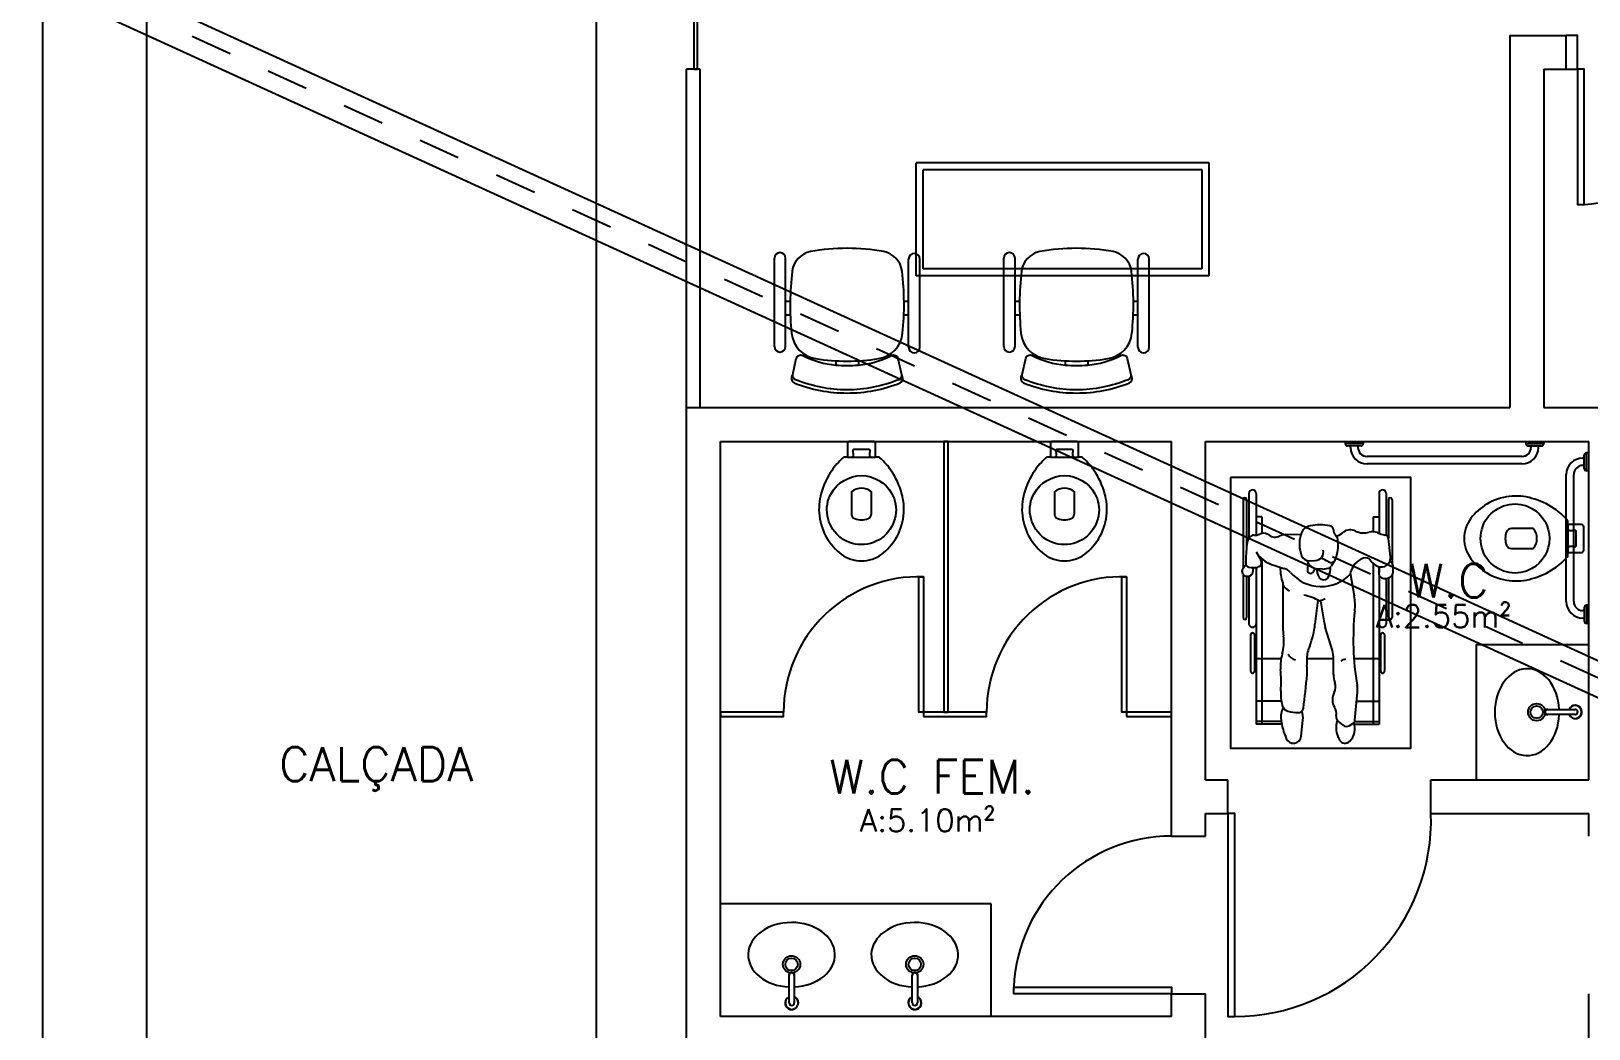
# Model space of a CAD drawing. Header units: millimetres. Extents: x 1111 to 1959, y -391 to -319.
# Drawn here: x 1551.06 to 1560.39, y -376.04 to -370.07 of the extents above; entities that cross this region are included whole.
import ezdxf

# ---------------------------------------------------------------- set-up
doc = ezdxf.new("R2010")
doc.units = ezdxf.units.MM
doc.linetypes.add('LS', pattern=[0.5, 0.25, -0.25])
for name, color, linetype in [('08', 8, 'Continuous'), ('AF', 5, 'Continuous'), ('ARQ-PÇ-HIDROSSAN', 7, 'Continuous'), ('LINHA_SIMETRIA', 8, 'LS'), ('MOVEIS', 7, 'Continuous'), ('TigreCad', 2, 'Continuous')]:
    doc.layers.add(name, color=color, linetype=linetype)
doc.styles.add('ROMANS', font='romans')

# ---------------------------------------------------------------- blocks, each defined once
blk = doc.blocks.new('SANIT-flat-3-flat-1')
at = {"layer": 'ARQ-PÇ-HIDROSSAN'}
blk.add_line((0.07, -0.0625), (0.07, 0.0625), dxfattribs=at)
for points in [[(0.073, -0.082, 0.059368), (0.13, -0.132, 0.082654), (0.23, -0.178, 0.104255), (0.33, -0.1865, 0.107708), (0.43, -0.1525, 0.088187), (0.5, -0.09, 0.163426), (0.53, 0, 0.163426), (0.5, 0.09, 0.088187), (0.43, 0.1525, 0.107708), (0.33, 0.1865, 0.104255), (0.23, 0.178, 0.082654), (0.13, 0.132, 0.059368), (0.073, 0.082, 0.207706), (0.07, 0.0745), (0.07, 0.0693), (0.07, 0.0625), (0.012, 0.0625, 0.402093), (0, 0.0515), (0, 0.0515), (0, -0.0515, 0.402093), (0.012, -0.0625), (0.07, -0.0625), (0.07, -0.0693), (0.07, -0.0745, 0.207706)], [(0.152, 0, -0.268395), (0.23, 0.1335, -0.179674), (0.33, 0.151, -0.170707), (0.4205, 0.1, -0.179561), (0.4575, 0, -0.179561), (0.4205, -0.1, -0.170707), (0.33, -0.151, -0.179674), (0.23, -0.1335, -0.268395)], [(0.3425, -0.03, 0.183333), (0.3425, 0.03, 0.302776), (0.32, 0.0445), (0.224, 0.0445, 0.370787), (0.224, -0.0445), (0.32, -0.0445, 0.302776)]]:
    blk.add_lwpolyline(points, format="xyb", close=True, dxfattribs=at)
blk.add_lwpolyline([(0.07, -0.0436, 0.380199), (0.062, -0.036), (0.051, -0.036, 0.087349), (0.047, -0.037, -0.172037), (0.0383, -0.037, -0.102747), (0.0363, -0.0357, -0.167994), (0.035, -0.0315), (0.035, 0.0315), (0.035, 0.0315, -0.167994), (0.0363, 0.0357, -0.102747), (0.0383, 0.037, -0.172037), (0.047, 0.037, 0.087349), (0.051, 0.036), (0.062, 0.036, 0.380199), (0.07, 0.0436)], format="xyb", dxfattribs=at)
blk = doc.blocks.new('CADEIRA2')
at = {"layer": 'MOVEIS'}
for p, q in [((-0.3147, 0.2073), (-0.3147, 0.5982)), ((-0.2647, 0.2073), (-0.2647, 0.5982)), ((0.2803, 0.2033), (0.2803, 0.5941)), ((0.3303, 0.2033), (0.3303, 0.5941)), ((-0.2446, 0.4071), (-0.2647, 0.4071)), ((-0.2438, 0.346), (-0.2647, 0.346)), ((0.2803, 0.346), (0.2595, 0.346)), ((0.2803, 0.4071), (0.2602, 0.4071)), ((-0.0422, 0.1436), (-0.0422, 0.1245)), ((0.0578, 0.1436), (0.0578, 0.1245))]:
    blk.add_line(p, q, dxfattribs=at)
blk.add_lwpolyline([(0.1472, 0.1531, 0.340817), (0.2539, 0.2657, 0.05523), (0.2514, 0.541, 0.328643), (0.1702, 0.6274, 0.09095), (-0.1546, 0.6274, 0.328643), (-0.2358, 0.541, 0.05523), (-0.2383, 0.2657, 0.340817), (-0.1316, 0.1531, 0.077917)], format="xyb", close=True, dxfattribs=at)
for points in [[(0.0578, 0.1245, 0.100785), (0.2041, 0.1671, -0.49505), (0.233, 0.1537), (0.2485, 0.0827, -0.365963), (0.2365, 0.0598, -0.0944), (0.0078, 0.0146, -0.0944), (-0.2209, 0.0598, -0.365963), (-0.2329, 0.0827), (-0.2173, 0.1537, -0.49505), (-0.1885, 0.1671, 0.100785), (-0.0422, 0.1245, 0.100785)], [(-0.2332, 0.0809, 0.481357), (-0.2276, 0.046, 0.097119), (0.0078, 0.0007, 0.097119), (0.2432, 0.046, 0.481357), (0.2489, 0.0809)]]:
    blk.add_lwpolyline(points, format="xyb", dxfattribs=at)
for centre, radius, start, end in [((-0.2897, 0.5982), 0.025, 0, 180), ((0.3053, 0.5941), 0.025, 0, 180), ((-0.2897, 0.2073), 0.025, 180, 0), ((0.3053, 0.2033), 0.025, 180, 0), ((0.0078, 0.6697), 0.5474, 264.75947, 275.24053)]:
    blk.add_arc(centre, radius, start, end, dxfattribs=at)
blk = doc.blocks.new('ESCRIVAN')
at = {"layer": 'MOVEIS'}
for p, q in [((-0.4508, -0.5), (-0.4508, 0)), ((0.847, 0), (-0.4508, 0)), ((0.847, -0.5), (0.847, 0)), ((-0.4208, -0.47), (-0.4208, -0.03)), ((0.817, -0.03), (-0.4208, -0.03)), ((0.817, -0.47), (0.817, -0.03)), ((0.817, -0.47), (-0.4208, -0.47)), ((0.847, -0.5), (-0.4508, -0.5))]:
    blk.add_line(p, q, dxfattribs=at)

msp = doc.modelspace()

# ---------------------------------------------------------------- linework, layer by layer
at = {"layer": '08'}
for p, q in [((1551.7536, -378.1955), (1551.7536, -351.938)), ((1559.9131, -370.0955), (1560.2506, -370.0955)), ((1559.9131, -370.0955), (1559.9131, -372.323)), ((1560.2506, -370.298), (1560.2506, -370.0955)), ((1554.9856, -372.323), (1554.9856, -370.298)), ((1555.0666, -370.298), (1554.9856, -370.298)), ((1555.0666, -372.323), (1555.0666, -370.298)), ((1560.1156, -370.298), (1560.2506, -370.298)), ((1560.1156, -370.298), (1560.1156, -372.323)), ((1554.9856, -376.1705), (1554.9856, -372.323)), ((1554.9856, -372.323), (1559.9131, -372.323)), ((1560.1156, -372.323), (1561.7356, -372.323)), ((1555.1881, -375.968), (1555.1881, -372.5255)), ((1555.1881, -372.5255), (1557.8881, -372.5255)), ((1557.8881, -374.888), (1557.8881, -372.5255)), ((1558.0906, -374.5505), (1558.0906, -372.5255)), ((1558.0906, -372.5255), (1560.3856, -372.5255)), ((1558.9276, -372.5255), (1558.9276, -372.539)), ((1559.0356, -372.539), (1558.9276, -372.539)), ((1559.0221, -372.5525), (1558.9411, -372.5525)), ((1558.9593, -372.562), (1558.9593, -372.5525)), ((1559.0039, -372.5525), (1559.0039, -372.562)), ((1559.0356, -372.5255), (1559.0356, -372.539)), ((1560.0076, -372.5255), (1560.0076, -372.539)), ((1560.0076, -372.539), (1560.1156, -372.539)), ((1560.0211, -372.5525), (1560.1021, -372.5525)), ((1560.0393, -372.5525), (1560.0393, -372.562)), ((1560.0839, -372.562), (1560.0839, -372.5525)), ((1560.1156, -372.5255), (1560.1156, -372.539)), ((1560.3856, -374.5505), (1560.3856, -372.5255)), ((1559.9853, -372.616), (1559.0579, -372.616)), ((1560.3492, -372.6253), (1560.3586, -372.6253)), ((1560.3586, -372.688), (1560.3586, -372.607)), ((1560.3721, -372.7015), (1560.3721, -372.5935)), ((1560.3856, -372.5935), (1560.3721, -372.5935)), ((1559.9853, -372.6605), (1559.0579, -372.6605)), ((1560.2506, -373.4845), (1560.2506, -372.7238)), ((1560.2952, -373.4845), (1560.2952, -372.7238)), ((1560.3586, -372.6698), (1560.3492, -372.6698)), ((1560.3856, -372.7015), (1560.3721, -372.7015)), ((1558.3512, -372.837), (1558.3512, -373.1053)), ((1558.3941, -372.837), (1558.3941, -372.9779)), ((1559.1296, -372.837), (1559.1296, -372.9779)), ((1559.1725, -372.837), (1559.1725, -373.0881)), ((1558.3161, -372.8734), (1558.3161, -373.285)), ((1558.3375, -372.8734), (1558.3375, -373.1544)), ((1559.1862, -372.8734), (1559.1862, -373.1056)), ((1559.2076, -372.8734), (1559.2076, -373.2548)), ((1558.4284, -372.9779), (1558.3941, -372.9779)), ((1558.3941, -372.9779), (1558.3941, -373.0871)), ((1558.4284, -372.9779), (1558.4284, -373.0767)), ((1559.0953, -372.9779), (1559.1296, -372.9779)), ((1559.0953, -372.9779), (1559.0953, -373.0662)), ((1559.1296, -372.9779), (1559.1296, -373.0756)), ((1558.6612, -373.0858), (1558.5714, -373.0838)), ((1559.1984, -373.2174), (1559.1864, -373.1074)), ((1558.3942, -373.1876), (1558.4224, -373.2345)), ((1558.4082, -373.211), (1558.4462, -373.2416)), ((1558.4149, -373.2164), (1558.4115, -373.2164)), ((1558.3148, -373.3196), (1558.3112, -373.301)), ((1558.3143, -373.2874), (1558.3226, -373.2761)), ((1558.3941, -373.2799), (1558.3941, -373.6171)), ((1558.4284, -373.2272), (1558.4284, -374.2184)), ((1558.6975, -373.238), (1558.7084, -373.2572)), ((1558.7029, -373.2476), (1558.7011, -373.2963)), ((1558.7143, -373.24), (1558.7478, -373.2383)), ((1558.7462, -373.2861), (1558.737, -373.3052)), ((1558.7907, -373.2895), (1558.7584, -373.2879)), ((1558.793, -373.2895), (1558.8248, -373.2853)), ((1558.8583, -373.2457), (1558.8438, -373.2722)), ((1559.0953, -373.2561), (1559.0953, -374.2184)), ((1559.1296, -373.2819), (1559.1296, -373.308)), ((1559.2146, -373.3066), (1559.2144, -373.2753)), ((1558.3161, -373.3233), (1558.3161, -373.5806)), ((1558.3375, -373.3329), (1558.3375, -373.5806)), ((1558.3512, -373.3317), (1558.3512, -373.6171)), ((1558.5532, -373.3731), (1558.5547, -373.6406)), ((1558.9578, -373.3127), (1558.9814, -373.4509)), ((1559.1296, -373.3239), (1559.1296, -373.6171)), ((1559.1725, -373.3459), (1559.1725, -373.6171)), ((1559.1862, -373.3424), (1559.1862, -373.5806)), ((1559.2076, -373.3265), (1559.2076, -373.5806)), ((1558.7641, -373.4764), (1558.7464, -373.6192)), ((1558.7788, -373.4808), (1558.7988, -373.5994)), ((1560.3586, -373.5385), (1560.3492, -373.5385)), ((1560.3492, -373.5831), (1560.3586, -373.5831)), ((1560.3586, -373.5203), (1560.3586, -373.6013)), ((1560.3721, -373.5068), (1560.3721, -373.6148)), ((1560.3856, -373.5068), (1560.3721, -373.5068)), ((1558.361, -373.6841), (1558.361, -373.9012)), ((1558.3843, -373.6841), (1558.3843, -373.9012)), ((1558.3941, -373.6171), (1558.3941, -374.2184)), ((1558.8503, -373.777), (1558.8076, -373.6368)), ((1559.1296, -373.6171), (1559.1296, -374.2184)), ((1559.1394, -373.6841), (1559.1394, -373.9012)), ((1559.1627, -373.6841), (1559.1627, -373.9012)), ((1560.3856, -373.6148), (1560.3721, -373.6148)), ((1558.5436, -373.8271), (1558.3941, -373.8271)), ((1558.8577, -373.8271), (1558.697, -373.8271)), ((1558.8573, -373.9199), (1558.8577, -373.8274)), ((1559.1296, -373.8271), (1558.9798, -373.8271)), ((1558.9852, -374.1938), (1559.0002, -374.0267)), ((1558.545, -374.0812), (1558.3941, -374.0812)), ((1558.9953, -374.0812), (1559.1296, -374.0812)), ((1560.1353, -374.1299), (1560.1369, -374.1299)), ((1560.138, -374.1299), (1560.14, -374.1299)), ((1560.14, -374.1299), (1560.304, -374.1299)), ((1558.5449, -374.2022), (1558.3941, -374.2022)), ((1558.5479, -374.2184), (1558.3941, -374.2184)), ((1558.6641, -374.2904), (1558.6747, -374.1937)), ((1558.9157, -374.225), (1558.8852, -374.1995)), ((1558.9513, -374.2274), (1558.9729, -374.2138)), ((1558.9828, -374.2184), (1559.1296, -374.2184)), ((1558.983, -374.2022), (1559.1296, -374.2022)), ((1560.1369, -374.1605), (1560.1353, -374.1605)), ((1560.14, -374.1605), (1560.138, -374.1605)), ((1560.304, -374.1605), (1560.14, -374.1605)), ((1558.0906, -374.5505), (1558.2256, -374.5505)), ((1558.2256, -374.753), (1558.2256, -374.5505)), ((1559.4406, -374.5505), (1560.3856, -374.5505)), ((1559.4406, -374.753), (1559.4406, -374.5505)), ((1558.0906, -374.888), (1558.0906, -374.753)), ((1558.0906, -374.753), (1558.2256, -374.753)), ((1559.4406, -374.753), (1560.3856, -374.753)), ((1560.3856, -374.888), (1560.3856, -374.753)), ((1557.8881, -374.888), (1558.0906, -374.888)), ((1555.5991, -375.7193), (1555.5991, -375.7177)), ((1555.5991, -375.7224), (1555.5991, -375.7204)), ((1555.5991, -375.8864), (1555.5991, -375.7224)), ((1555.6297, -375.7177), (1555.6297, -375.7193)), ((1555.6298, -375.7204), (1555.6298, -375.7224)), ((1555.6298, -375.7224), (1555.6298, -375.8864)), ((1556.3363, -375.7224), (1556.3363, -375.7204)), ((1556.3363, -375.8864), (1556.3363, -375.7224)), ((1556.3364, -375.7193), (1556.3364, -375.7177)), ((1556.367, -375.7177), (1556.367, -375.7193)), ((1556.367, -375.7204), (1556.367, -375.7224)), ((1556.367, -375.7224), (1556.367, -375.8864)), ((1557.8881, -375.968), (1557.8881, -375.833)), ((1557.8881, -375.833), (1558.0906, -375.833)), ((1558.0906, -376.1705), (1558.0906, -375.833)), ((1560.3856, -376.1705), (1560.3856, -375.833)), ((1557.8881, -375.968), (1555.1881, -375.968))]:
    msp.add_line(p, q, dxfattribs=at)
at = {"layer": '08', "ltscale": 0.7}
msp.add_line((1554.4456, -376.7105), (1554.4456, -369.623), dxfattribs=at)
at = {"layer": '08', "ltscale": 0.03}
for p, q in [((1559.7106, -373.7405), (1559.7106, -374.5505)), ((1559.7106, -373.7405), (1560.3856, -373.7405)), ((1556.8081, -375.293), (1555.1881, -375.293)), ((1556.8081, -375.968), (1556.8081, -375.293))]:
    msp.add_line(p, q, dxfattribs=at)
at = {"layer": '08'}
for points in [[(1555.0504, -370.298), (1555.0504, -369.7918), (1555.0288, -369.7918), (1555.0288, -370.298)], [(1560.3181, -370.298), (1560.3181, -371.108), (1560.3586, -371.108), (1560.3586, -370.298)], [(1556.5246, -374.1455), (1556.5516, -374.1455), (1556.5516, -372.5255), (1556.5246, -372.5255)], [(1556.4031, -374.1455), (1556.3761, -374.1455), (1556.3761, -373.3355), (1556.4031, -373.3355)], [(1557.6181, -374.1455), (1557.5911, -374.1455), (1557.5911, -373.3355), (1557.6181, -373.3355)], [(1555.1881, -374.1725), (1555.5661, -374.1725), (1555.5661, -374.1455), (1555.1881, -374.1455)], [(1556.4031, -374.1725), (1556.7811, -374.1725), (1556.7811, -374.1455), (1556.4031, -374.1455)], [(1557.6181, -374.1725), (1557.8881, -374.1725), (1557.8881, -374.1455), (1557.6181, -374.1455)], [(1558.2256, -374.753), (1558.2256, -375.968), (1558.2661, -375.968), (1558.2661, -374.753)], [(1557.8881, -375.833), (1556.9431, -375.833), (1556.9431, -375.7925), (1557.8881, -375.7925)]]:
    msp.add_lwpolyline(points, close=True, dxfattribs=at)
msp.add_lwpolyline([(1560.2506, -370.298), (1560.3181, -370.298), (1560.3181, -370.0955), (1560.2506, -370.0955)], dxfattribs=at)
at = {"layer": '08', "ltscale": 0.7}
msp.add_lwpolyline([(1558.2404, -372.7415), (1558.2404, -374.3615), (1559.3204, -374.3615), (1559.3204, -372.7415)], close=True, dxfattribs=at)
at = {"layer": '08'}
for points in [[(1560.1353, -374.1605, 0), (1560.1326, -374.1603, 0), (1560.13, -374.1596, 0), (1560.1276, -374.1585, 0), (1560.1255, -374.1569, 0), (1560.1236, -374.155, 0), (1560.1221, -374.1529, 0), (1560.1209, -374.1504, 0), (1560.1202, -374.1479, 0), (1560.12, -374.1452, 0), (1560.1202, -374.1425, 0), (1560.1209, -374.14, 0), (1560.1221, -374.1376, 0), (1560.1236, -374.1354, 0), (1560.1255, -374.1335, 0), (1560.1276, -374.1319, 0), (1560.13, -374.1308, 0), (1560.1326, -374.1301, 0), (1560.1353, -374.1299, 0)], [(1560.1345, -374.1303, 0), (1560.132, -374.1311, 0), (1560.1296, -374.1323, 0), (1560.1275, -374.1339, 0), (1560.1257, -374.1359, 0), (1560.1243, -374.1381, 0), (1560.1233, -374.1406, 0), (1560.1227, -374.1432, 0), (1560.1225, -374.1452, 0)], [(1560.1225, -374.1452, 0), (1560.1228, -374.1479, 0), (1560.1235, -374.1504, 0), (1560.1246, -374.1529, 0), (1560.1261, -374.155, 0), (1560.128, -374.1569, 0), (1560.1302, -374.1585, 0), (1560.1326, -374.1596, 0), (1560.1345, -374.1601, 0)], [(1560.138, -374.1605, 0), (1560.1353, -374.1603, 0), (1560.1327, -374.1596, 0), (1560.1303, -374.1585, 0), (1560.1281, -374.157, 0), (1560.1262, -374.1551, 0), (1560.1247, -374.1529, 0), (1560.1236, -374.1504, 0), (1560.1229, -374.1479, 0), (1560.1227, -374.1452, 0), (1560.1229, -374.1425, 0), (1560.1236, -374.14, 0), (1560.1247, -374.1375, 0), (1560.1262, -374.1353, 0), (1560.1281, -374.1335, 0), (1560.1303, -374.1319, 0), (1560.1327, -374.1308, 0), (1560.1353, -374.1301, 0), (1560.138, -374.1299, 0)], [(1560.1399, -374.1299, 0), (1560.1373, -374.1301, 0), (1560.1347, -374.1308, 0), (1560.1323, -374.1319, 0), (1560.1301, -374.1335, 0), (1560.1282, -374.1354, 0), (1560.1267, -374.1376, 0), (1560.1256, -374.14, 0), (1560.1249, -374.1426, 0), (1560.1247, -374.1452, 0)], [(1560.1247, -374.1452, 0), (1560.1249, -374.1479, 0), (1560.1256, -374.1504, 0), (1560.1267, -374.1529, 0), (1560.1283, -374.1551, 0), (1560.1301, -374.157, 0), (1560.1323, -374.1585, 0), (1560.1347, -374.1596, 0), (1560.1373, -374.1603, 0), (1560.14, -374.1605, 0)], [(1560.1399, -374.1299, 0), (1560.14, -374.1299, 0)], [(1555.5991, -375.7177, 0), (1555.5994, -375.715, 0), (1555.6001, -375.7124, 0), (1555.6012, -375.71, 0), (1555.6027, -375.7079, 0), (1555.6046, -375.706, 0), (1555.6068, -375.7045, 0), (1555.6092, -375.7033, 0), (1555.6118, -375.7026, 0), (1555.6144, -375.7024, 0), (1555.6171, -375.7026, 0), (1555.6197, -375.7033, 0), (1555.6221, -375.7045, 0), (1555.6243, -375.706, 0), (1555.6262, -375.7079, 0), (1555.6277, -375.71, 0), (1555.6288, -375.7124, 0), (1555.6295, -375.715, 0), (1555.6297, -375.7177, 0)], [(1555.5991, -375.7204, 0), (1555.5993, -375.7177, 0), (1555.6, -375.7151, 0), (1555.6011, -375.7127, 0), (1555.6027, -375.7105, 0), (1555.6046, -375.7086, 0), (1555.6068, -375.7071, 0), (1555.6092, -375.706, 0), (1555.6118, -375.7053, 0), (1555.6144, -375.7051, 0), (1555.6171, -375.7053, 0), (1555.6197, -375.706, 0), (1555.6221, -375.7071, 0), (1555.6243, -375.7086, 0), (1555.6262, -375.7105, 0), (1555.6277, -375.7127, 0), (1555.6288, -375.7151, 0), (1555.6295, -375.7177, 0), (1555.6298, -375.7204, 0)], [(1555.6144, -375.7071, 0), (1555.6118, -375.7073, 0), (1555.6092, -375.708, 0), (1555.6068, -375.7091, 0), (1555.6046, -375.7107, 0), (1555.6027, -375.7125, 0), (1555.6011, -375.7147, 0), (1555.6, -375.7171, 0), (1555.5993, -375.7197, 0), (1555.5991, -375.7224, 0)], [(1555.6144, -375.7049, 0), (1555.6118, -375.7052, 0), (1555.6092, -375.7059, 0), (1555.6068, -375.707, 0), (1555.6046, -375.7085, 0), (1555.6027, -375.7104, 0), (1555.6012, -375.7126, 0), (1555.6001, -375.715, 0), (1555.5995, -375.7169, 0)], [(1555.6294, -375.7169, 0), (1555.6286, -375.7144, 0), (1555.6274, -375.712, 0), (1555.6257, -375.7099, 0), (1555.6238, -375.7081, 0), (1555.6215, -375.7067, 0), (1555.6191, -375.7057, 0), (1555.6165, -375.7051, 0), (1555.6144, -375.7049, 0)], [(1555.6298, -375.7223, 0), (1555.6295, -375.7197, 0), (1555.6288, -375.7171, 0), (1555.6277, -375.7147, 0), (1555.6262, -375.7125, 0), (1555.6243, -375.7106, 0), (1555.6221, -375.7091, 0), (1555.6196, -375.708, 0), (1555.617, -375.7073, 0), (1555.6144, -375.7071, 0)], [(1555.6298, -375.7223, 0), (1555.6298, -375.7224, 0)], [(1556.3363, -375.7204, 0), (1556.3366, -375.7177, 0), (1556.3373, -375.7151, 0), (1556.3384, -375.7127, 0), (1556.3399, -375.7105, 0), (1556.3418, -375.7086, 0), (1556.344, -375.7071, 0), (1556.3464, -375.706, 0), (1556.349, -375.7053, 0), (1556.3517, -375.7051, 0), (1556.3543, -375.7053, 0), (1556.3569, -375.706, 0), (1556.3593, -375.7071, 0), (1556.3615, -375.7086, 0), (1556.3634, -375.7105, 0), (1556.365, -375.7127, 0), (1556.3661, -375.7151, 0), (1556.3668, -375.7177, 0), (1556.367, -375.7204, 0)], [(1556.3517, -375.7071, 0), (1556.349, -375.7073, 0), (1556.3464, -375.708, 0), (1556.344, -375.7091, 0), (1556.3418, -375.7107, 0), (1556.3399, -375.7125, 0), (1556.3384, -375.7147, 0), (1556.3373, -375.7171, 0), (1556.3366, -375.7197, 0), (1556.3363, -375.7224, 0)], [(1556.3364, -375.7177, 0), (1556.3366, -375.715, 0), (1556.3373, -375.7124, 0), (1556.3384, -375.71, 0), (1556.34, -375.7079, 0), (1556.3418, -375.706, 0), (1556.344, -375.7045, 0), (1556.3464, -375.7033, 0), (1556.349, -375.7026, 0), (1556.3517, -375.7024, 0), (1556.3543, -375.7026, 0), (1556.3569, -375.7033, 0), (1556.3593, -375.7045, 0), (1556.3615, -375.706, 0), (1556.3634, -375.7079, 0), (1556.3649, -375.71, 0), (1556.3661, -375.7124, 0), (1556.3667, -375.715, 0), (1556.367, -375.7177, 0)], [(1556.3517, -375.7049, 0), (1556.349, -375.7052, 0), (1556.3464, -375.7059, 0), (1556.344, -375.707, 0), (1556.3418, -375.7085, 0), (1556.34, -375.7104, 0), (1556.3384, -375.7126, 0), (1556.3373, -375.715, 0), (1556.3367, -375.7169, 0)], [(1556.3666, -375.7169, 0), (1556.3658, -375.7144, 0), (1556.3646, -375.712, 0), (1556.363, -375.7099, 0), (1556.361, -375.7081, 0), (1556.3588, -375.7067, 0), (1556.3563, -375.7057, 0), (1556.3537, -375.7051, 0), (1556.3517, -375.7049, 0)], [(1556.367, -375.7223, 0), (1556.3668, -375.7197, 0), (1556.3661, -375.7171, 0), (1556.3649, -375.7147, 0), (1556.3634, -375.7125, 0), (1556.3615, -375.7106, 0), (1556.3593, -375.7091, 0), (1556.3569, -375.708, 0), (1556.3543, -375.7073, 0), (1556.3517, -375.7071, 0)], [(1556.367, -375.7223, 0), (1556.367, -375.7224, 0)]]:
    msp.add_polyline3d(points, dxfattribs=at)
at = {"layer": '08', "ltscale": 0.03}
for centre, radius in [((1560.0733, -374.1462), 0.0518), ((1560.0733, -374.1462), 0.037), ((1555.6134, -375.6557), 0.0518), ((1555.6134, -375.6557), 0.037), ((1556.3507, -375.6557), 0.0518), ((1556.3507, -375.6557), 0.037)]:
    msp.add_circle(centre, radius, dxfattribs=at)
at = {"layer": '08'}
for centre, radius, start, end in [((1560.3181, -370.298), 0.81, 270, 0), ((1558.9411, -372.539), 0.0135, 180, 270), ((1559.0579, -372.562), 0.0985, 180, 270), ((1559.0579, -372.562), 0.054, 180, 270), ((1559.0221, -372.539), 0.0135, 270, 0), ((1559.9853, -372.562), 0.054, 270, 360), ((1559.9853, -372.562), 0.0985, 270, 360), ((1560.0211, -372.539), 0.0135, 180, 270), ((1560.1021, -372.539), 0.0135, 270, 360), ((1560.3492, -372.7238), 0.0985, 90, 180), ((1560.3721, -372.607), 0.0135, 90, 180), ((1560.3492, -372.7238), 0.054, 90, 180), ((1560.3721, -372.688), 0.0135, 180, 270), ((1558.3727, -372.837), 0.0214, 0, 180), ((1559.151, -372.837), 0.0214, 0, 180), ((1558.3268, -372.8734), 0.0107, 0, 180), ((1559.1969, -372.8734), 0.0107, 0, 180), ((1558.7301, -373.0991), 0.0693, 100.04427, 158.13351), ((1558.7776, -373.3677), 0.3421, 80.21672, 100.04427), ((1558.8315, -373.0554), 0.0252, 0.95353, 80.21672), ((1558.4318, -373.1529), 0.0936, 149.42594, 173.54568), ((1558.4318, -373.1529), 0.0936, 145.4123, 149.42594), ((1558.3785, -373.1161), 0.0288, 86.22682, 145.4123), ((1558.3853, -373.0126), 0.0749, 266.22682, 295.21489), ((1558.4392, -373.1271), 0.0516, 102.10761, 115.21489), ((1558.4392, -373.1271), 0.0516, 53.1315, 102.10761), ((1558.5077, -373.0358), 0.0626, 233.1315, 296.46299), ((1558.5697, -373.1604), 0.0766, 88.71911, 116.46299), ((1558.8339, -373.1407), 0.1812, 162.35097, 202.37391), ((1558.8339, -373.1407), 0.1812, 158.13351, 162.35097), ((1558.904, -373.0542), 0.0473, 180.95353, 221.32895), ((1558.822, -373.1263), 0.0619, 32.80164, 41.32895), ((1558.642, -373.1465), 0.243, 339.58637, 6.4099), ((1558.82, -372.9422), 0.16, 289.72567, 307.52221), ((1558.822, -373.1263), 0.0619, 6.4099, 32.80164), ((1558.9588, -373.1229), 0.0679, 63.51661, 127.52221), ((1559.0389, -372.9622), 0.1116, 243.51661, 286.56944), ((1559.0917, -373.1397), 0.0736, 67.14854, 106.56944), ((1559.2166, -372.8433), 0.2481, 247.14854, 258.55295), ((1559.1626, -373.11), 0.024, 65.74067, 78.55295), ((1559.1626, -373.11), 0.024, 6.17376, 65.74067), ((1559.4382, -373.2668), 1.1064, 173.54568, 179.2953), ((1558.7117, -373.191), 0.0491, 202.37391, 273.03449), ((1558.7478, -373.1891), 0.0491, 270, 15.43766), ((1559.1442, -373.2233), 0.0544, 248.14341, 6.17376), ((1558.3284, -373.2977), 0.0175, 143.80498, 190.69904), ((1558.3348, -373.285), 0.0151, 76.41853, 143.80498), ((1558.3572, -373.2535), 0.0253, 179.2953, 256.28905), ((1558.3773, -373.171), 0.1102, 256.28905, 284.35284), ((1558.3559, -373.3096), 0.0181, 307.77997, 7.82653), ((1558.4066, -373.3026), 0.0331, 139.48939, 187.82653), ((1558.3974, -373.2495), 0.0292, 284.35284, 31.02908), ((1558.4952, -373.1809), 0.078, 231.10071, 245.81716), ((1558.7106, -372.7013), 0.6037, 245.81716, 255.64405), ((1558.8484, -373.2768), 0.3105, 180.56983, 198.07444), ((1558.5419, -373.3603), 0.0765, 40.66122, 75.64405), ((1558.7831, -373.1531), 0.2415, 220.66122, 316.68578), ((1558.72, -373.297), 0.0189, 177.82718, 334.23101), ((1558.7615, -373.2269), 0.0611, 209.72508, 267.10578), ((1558.878, -373.2797), 0.1231, 183.70757, 207.29496), ((1558.5733, -373.6708), 0.4943, 59.17006, 64.88479), ((1558.7913, -373.2768), 0.0127, 267.10578, 277.52313), ((1558.8214, -373.26), 0.0255, 277.52313, 331.37121), ((1558.8419, -373.2209), 0.0298, 239.17006, 339.58637), ((1558.6912, -373.2788), 0.1481, 338.46799, 0.23807), ((1559.0783, -373.3407), 0.1237, 109.94441, 166.94517), ((1559.0489, -373.2594), 0.0373, 34.54853, 109.94441), ((1559.1606, -373.1825), 0.0984, 214.54853, 248.14341), ((1559.0816, -373.295), 0.0498, 344.40904, 23.68288), ((1559.1567, -373.316), 0.0282, 164.40904, 246.70713), ((1559.1793, -373.2755), 0.0351, 36.11912, 64.09629), ((1559.1793, -373.2755), 0.0351, 0.37342, 36.11912), ((1559.1832, -373.3068), 0.0314, 320.99819, 0.37342), ((1556.3761, -374.1455), 0.81, 88.08979, 180), ((1557.5911, -374.1455), 0.81, 88.08979, 180), ((1558.3273, -373.3172), 0.0128, 190.69904, 244.40644), ((1558.3405, -373.2897), 0.0433, 244.40644, 307.77997), ((1558.6211, -373.3498), 0.0748, 205.10488, 248.82747), ((1558.7981, -373.3209), 0.0332, 207.29496, 338.46799), ((1559.1665, -373.2933), 0.0529, 246.70713, 276.51632), ((1559.1665, -373.2933), 0.0529, 276.51632, 291.89094), ((1559.1665, -373.2933), 0.0529, 291.89094, 320.99819), ((1558.6415, -373.6902), 0.2465, 57.27401, 81.21954), ((1558.8873, -373.6961), 0.2412, 109.37032, 117.81627), ((1558.6542, -373.5067), 0.332, 354.16195, 9.68494), ((1560.3492, -373.4845), 0.0985, 180, 270), ((1560.3492, -373.4845), 0.054, 180, 270), ((1558.3268, -373.5806), 0.0107, 180, 0), ((1560.6498, -373.7107), 1.6741, 174.16195, 189.48946), ((1559.1969, -373.5806), 0.0107, 180, 0), ((1560.3721, -373.5203), 0.0135, 90, 180), ((1558.3727, -373.6171), 0.0214, 180, 0), ((1558.3727, -373.6841), 0.0117, 0, 180), ((1558.9532, -373.6384), 0.3985, 180.31203, 187.44931), ((1558.3063, -373.5811), 0.4417, 337.59537, 355.04784), ((1559.0938, -373.5496), 0.2992, 189.57559, 196.94451), ((1559.151, -373.6171), 0.0214, 180, 0), ((1559.151, -373.6841), 0.0117, 0, 180), ((1560.3721, -373.6013), 0.0135, 180, 270), ((1558.2921, -373.7248), 0.2682, 344.16987, 7.44931), ((1558.9309, -373.8395), 0.2342, 157.38792, 176.96407), ((1558.6873, -373.8267), 0.1704, 359.74606, 16.94451), ((1558.803, -373.8697), 0.2628, 164.16987, 184.49755), ((1558.6482, -373.7662), 0.0699, 208.693, 254.33584), ((1558.9309, -373.8395), 0.2342, 176.96407, 186.05598), ((1558.3803, -373.8979), 0.3195, 355.58298, 6.05598), ((1558.9251, -373.8656), 0.0345, 79.37709, 135.31336), ((1558.3727, -373.9012), 0.0117, 180, 0), ((1557.6354, -373.9615), 0.9084, 356.30243, 4.49755), ((1555.619, -373.6846), 3.089, 351.83902, 355.58298), ((1558.9964, -373.9206), 0.139, 179.74606, 200.12721), ((1559.151, -373.9012), 0.0117, 180, 0), ((1558.8086, -374.0374), 0.2672, 176.30243, 194.83546), ((1558.9363, -374.0702), 0.0858, 151.11069, 212.08467), ((1558.7973, -373.9935), 0.073, 331.11069, 20.12721), ((1558.8433, -374.0127), 0.1575, 354.89292, 9.48946), ((1558.6644, -374.175), 0.1223, 152.65292, 188.26104), ((1558.5978, -374.0932), 0.0492, 194.83546, 253.48227), ((1558.643, -373.941), 0.208, 253.48227, 271.28805), ((1558.647, -374.1189), 0.0301, 271.28805, 315.47109), ((1558.647, -374.1189), 0.0301, 315.47109, 351.83902), ((1558.554, -374.1805), 0.1214, 353.76268, 19.54927), ((1558.8011, -374.1549), 0.0738, 349.8776, 32.08467), ((1560.304, -374.1451), 0.0401, 90, 157.67712), ((1560.304, -374.1451), 0.0401, 202.6883, 90), ((1560.304, -374.1451), 0.0386, 203.60737, 156.77211), ((1560.304, -374.1452), 0.0153, 270, 90), ((1559.0178, -374.1236), 0.4794, 188.26104, 191.39668), ((1559.0178, -374.1236), 0.4794, 191.39668, 201.96917), ((1559.0332, -374.2349), 0.1606, 174.89343, 209.17313), ((1558.9067, -374.1738), 0.0335, 169.8776, 230.06925), ((1558.9285, -374.2255), 0.0554, 147.72186, 174.89343), ((1558.9352, -374.2017), 0.0303, 230.06925, 302.09613), ((1558.8697, -374.242), 0.1155, 317.16594, 17.40343), ((1558.9589, -374.1914), 0.0265, 302.09613, 354.89292), ((1558.6171, -374.2853), 0.0473, 201.96917, 353.76268), ((1558.9264, -374.2945), 0.0382, 209.17313, 317.16594), ((1555.6145, -375.8864), 0.0401, 112.6883, 0), ((1555.6145, -375.8864), 0.0386, 113.60737, 66.77211), ((1555.6144, -375.8864), 0.0153, 180, 0), ((1555.6145, -375.8864), 0.0401, 0, 67.67712), ((1556.3518, -375.8864), 0.0401, 112.6883, 0), ((1556.3518, -375.8864), 0.0386, 113.60737, 66.77211), ((1556.3517, -375.8864), 0.0153, 180, 0), ((1556.3518, -375.8864), 0.0401, 0, 67.67712)]:
    msp.add_arc(centre, radius, start, end, dxfattribs=at)
at = {"layer": '08', "ltscale": 0.7}
for centre, radius, start, end in [((1558.2661, -374.7928), 1.1752, 270, 1.94204), ((1557.8881, -375.8339), 0.9459, 90, 177.4911)]:
    msp.add_arc(centre, radius, start, end, dxfattribs=at)
at = {"layer": '08', "ltscale": 0.03}
for centre, major_axis in [((1560.0159, -374.1462), (0, 0.2599)), ((1555.6134, -375.5983), (0.2599, 0)), ((1556.3507, -375.5983), (0.2599, 0))]:
    msp.add_ellipse(centre, major_axis=major_axis, ratio=0.742857, start_param=4.775358, end_param=10.940424, dxfattribs=at)
at = {"layer": 'AF'}
msp.add_line((1551.1296, -351.938), (1551.1296, -378.0605), dxfattribs=at)
at = {"layer": 'LINHA_SIMETRIA'}
msp.add_line((1564.5368, -375.8095), (1541.9045, -365.4859), dxfattribs=at)
at = {"layer": 'TigreCad'}
for p, q in [((1564.409, -375.6515), (1541.9907, -365.4141)), ((1564.3029, -375.824), (1541.8245, -365.5607))]:
    msp.add_line(p, q, dxfattribs=at)

# ---------------------------------------------------------------- block references
at = {"layer": '08', "xscale": 1.35, "yscale": 1.35, "zscale": 1.35}
for name, p in [('ESCRIVAN', (1556.9689, -370.859)), ('CADEIRA2', (1555.9354, -372.237)), ('CADEIRA2', (1557.3083, -372.237))]:
    msp.add_blockref(name, p, dxfattribs=at)
for p, rotation in [((1556.0319, -372.5255), 270), ((1557.2469, -372.5255), 270), ((1560.3551, -373.1069), 179.9999999999999)]:
    msp.add_blockref('SANIT-flat-3-flat-1', p, dxfattribs=dict(at, rotation=rotation))

# ---------------------------------------------------------------- texts
at = {"layer": '08', "style": 'ROMANS'}
for s, insert, char_height, width, attachment_point in [('W.C ', (1559.5468, -373.3594), 0.2025, 1.514386, 5), ('\\pi0.00389;A:2.55m²', (1559.1062, -373.5044), 0.135, 0.882064, 1), ('CALÇADA', (1553.1275, -374.4868), 0.2025, 1.514386, 5), ('W.C FEM.', (1556.4556, -374.5325), 0.2025, 1.514386, 5), ('\\pi0.00389;A:5.10m²', (1556.0185, -374.7264), 0.135, 0.882064, 1)]:
    msp.add_mtext(s, dxfattribs=dict(at, insert=insert, char_height=char_height, width=width, attachment_point=attachment_point))

doc.saveas('drawing.dxf')
